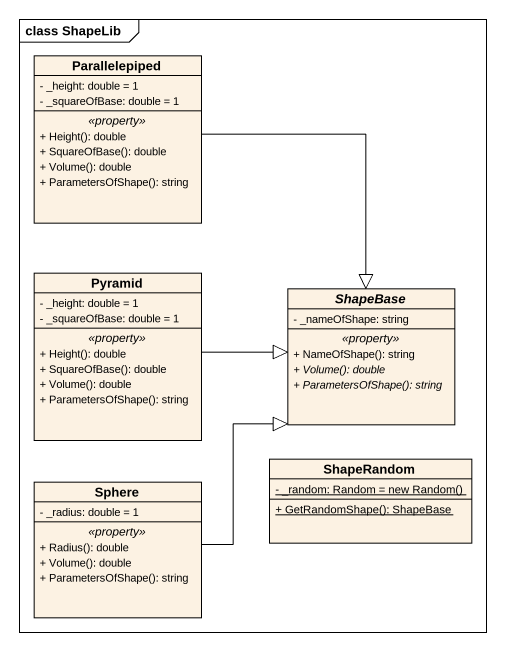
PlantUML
@startuml
mainframe class ShapeLib
hide circle
hide empty members
skinparam classAttributeIconSize 0
class Parallelepiped {
  - _height: double = 1
  - _squareOfBase: double = 1
  .. <<property>> ..
  + Height(): double
  + SquareOfBase(): double
  + Volume(): double
  + ParametersOfShape(): string
}
class Pyramid {
  - _height: double = 1
  - _squareOfBase: double = 1
  .. <<property>> ..
  + Height(): double
  + SquareOfBase(): double
  + Volume(): double
  + ParametersOfShape(): string
}
abstract class ShapeBase {
  - _nameOfShape: string
  .. <<property>> ..
  + NameOfShape(): string
  {abstract} + Volume(): double
  {abstract} + ParametersOfShape(): string
}
class ShapeRandom {
  {static} {field} - _random: Random = new Random()
  {static} + GetRandomShape(): ShapeBase
}
class Sphere {
  - _radius: double = 1
  .. <<property>> ..
  + Radius(): double
  + Volume(): double
  + ParametersOfShape(): string
}
Parallelepiped --|> ShapeBase
Pyramid -right-|> ShapeBase
Sphere -up-|> ShapeBase
@enduml
